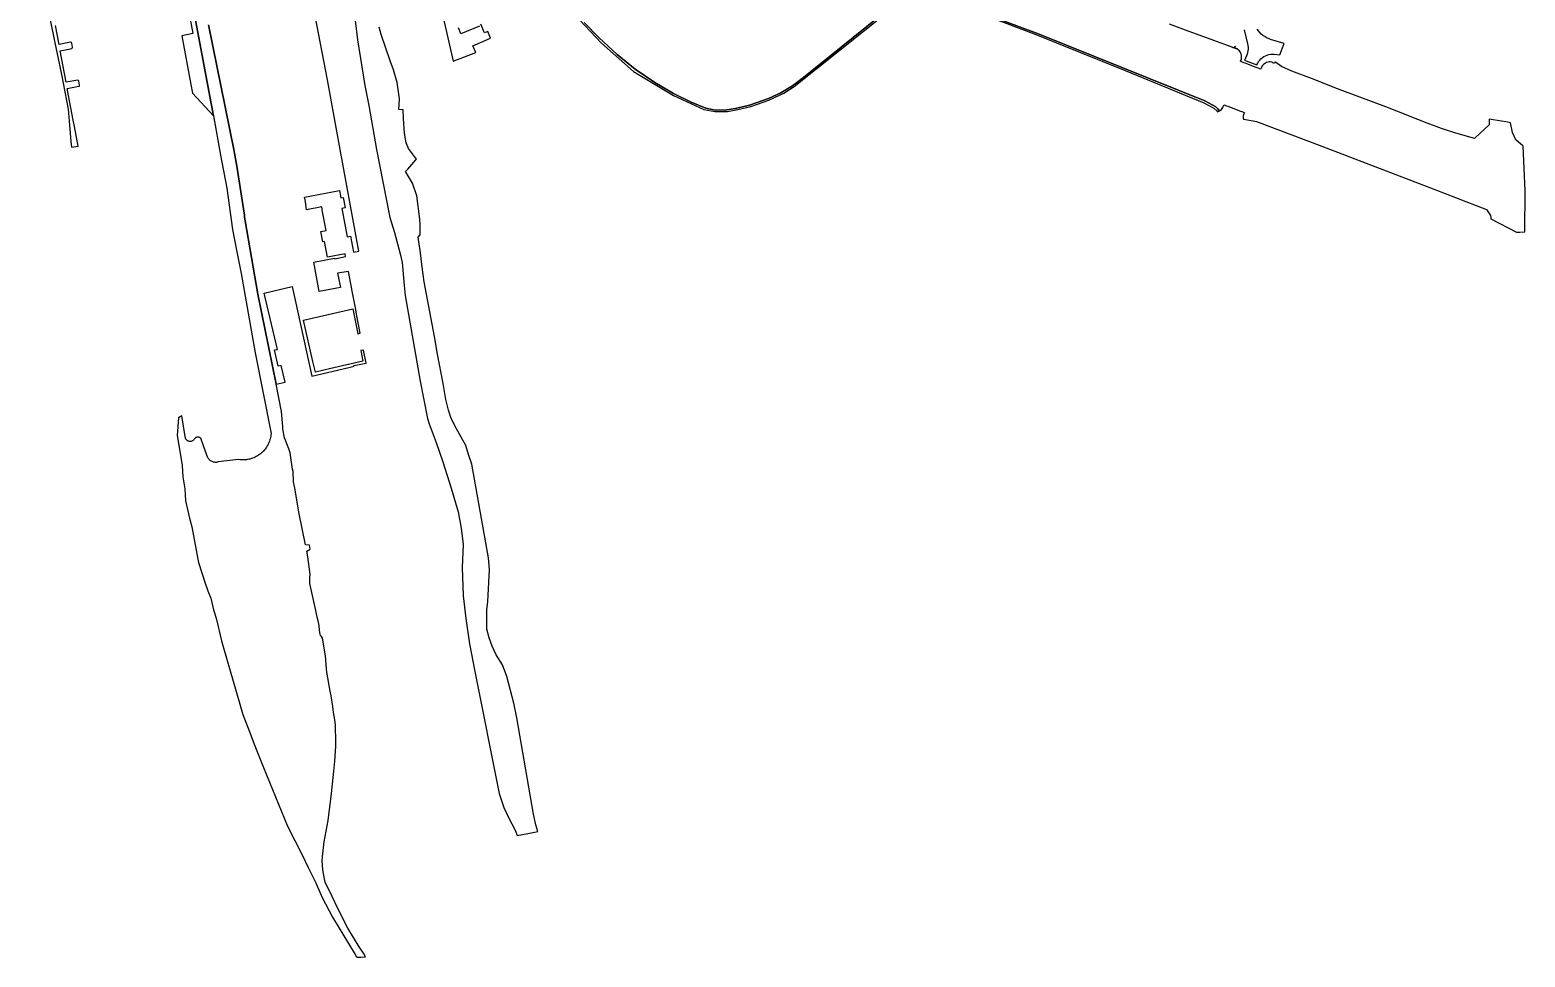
# Model space of a CAD drawing. Header units: metres. Extents: x -62 to 637, y -499 to 559.
# Drawn here: x 16 to 596, y -499 to -139 of the extents above; entities that cross this region are included whole.
import ezdxf

# ---------------------------------------------------------------- set-up
doc = ezdxf.new("R2010")
doc.units = ezdxf.units.M

msp = doc.modelspace()

# ---------------------------------------------------------------- linework, layer by layer
at = {"layer": 'road_0', "color": 8}
msp.add_lwpolyline([(486.96, -139.04), (488.24, -144.48), (488.39, -145.16), (488.46, -145.85), (488.47, -146.54), (488.39, -147.23), (488.24, -147.91), (488.02, -148.56), (487.12, -150.7), (487.06, -150.82), (487.71, -151.07), (491.88, -152.68), (492.16, -152.03), (492.52, -151.42), (492.94, -150.85), (493.42, -150.33), (493.96, -149.86), (494.54, -149.45), (495.16, -149.11), (495.82, -148.84), (496.5, -148.65), (497.2, -148.52), (497.9, -148.48), (498.61, -148.51), (500.79, -148.77), (502.42, -144.35), (497.1, -142.77), (496.33, -142.48), (495.59, -142.12), (494.88, -141.7), (494.2, -141.22), (493.56, -140.69), (492.97, -140.11), (492.43, -139.49), (491.94, -138.82)], dxfattribs=at)
at = {"layer": 'terrain_0', "color": 8}
for points in [[(84.86, -137.1), (94.65, -185.5), (95.91, -191.92), (98.76, -210.94), (98.88, -211.79), (99.1, -213.26), (104.01, -241.68), (111.15, -276.56), (114.56, -275.79), (113.05, -269.29), (111.94, -269.55), (110.5, -263.33), (111.59, -263.08), (106.52, -241.21), (117.28, -238.71), (124.92, -273.51), (139.27, -270.06), (141.37, -269.64), (141.32, -269.39), (146.07, -268.43), (145.05, -263.36), (144.01, -263.52), (144.8, -267.63), (131.86, -270.6), (129.56, -271.13), (126.34, -271.87), (125.4, -267.8), (121.72, -251.8), (140.9, -247.39), (142.76, -257.06), (143.79, -256.85), (142.35, -249.36), (142.01, -247.62), (140.65, -240.47), (140.24, -238.28), (140.14, -237.71), (139.25, -232.85), (134.93, -233.45), (136.06, -239.05), (127.81, -240.59), (126.75, -234.92), (125.69, -229.26), (133.78, -227.74), (133.83, -227.98), (138.05, -227.05), (137.85, -226.02), (131.08, -227.3), (129.94, -221.26), (129.17, -221.41), (128.42, -217.4), (130.54, -217), (129.16, -209.74), (128.79, -207.76), (122.92, -208.87), (122.75, -207.95), (122.44, -205.74), (122.11, -204), (135.67, -201.44), (136.22, -204.32), (137.18, -204.13), (137.93, -208.12), (136.58, -208.37), (138.68, -219.43), (140.02, -219.18), (141.19, -225.39), (143.24, -225.01), (135.95, -185.5), (131.01, -158.42), (120.7, -104.67)], [(174.67, -128.57), (179.81, -151.21), (188.62, -147.83), (187.52, -145.28), (194.28, -142.35), (193.3, -139.76), (191.98, -140.17), (190.58, -136.87)], [(190.08, -137.62), (182.82, -140.62), (181.84, -138.25)]]:
    msp.add_lwpolyline(points, dxfattribs=at)
at = {"layer": 'terrain_5', "color": 3}
for points in [[(68.21, -83.71), (78.81, -140.52), (74.49, -141.33), (78.02, -160.25), (78.64, -163.6), (86.75, -172.38), (85.9, -167.71), (78.28, -126.96)], [(15.52, -96.13), (25.09, -143.44), (26.08, -148.32), (27.73, -156.46), (30.43, -169.84), (30.9, -176.07), (31.41, -182.47), (31.6, -184.65), (34.21, -184.17), (32.77, -176.59), (32.31, -174.17), (30.04, -161.89), (34.56, -160.99), (34.71, -160.87), (34.81, -160.7), (34.83, -160.51), (34.52, -158.94), (34.32, -158.68), (34.11, -158.6), (29.58, -159.43), (27.27, -147.16), (31.82, -146.28), (31.98, -146.15), (32.07, -145.97), (32.08, -145.77), (31.77, -144.23), (31.61, -143.99), (31.45, -143.89), (31.25, -143.86), (26.82, -144.7), (25.44, -137.32)], [(226.63, -132.86), (237.36, -144.29), (249.9, -155.22), (265.35, -164.58), (277.18, -170.03), (281.36, -170.81), (286.29, -170.74), (290.32, -170.03), (295.39, -168.76), (302.4, -166.42), (308.22, -163.65), (312.25, -161.03), (347.29, -133.08)], [(382.07, -131.87), (405.37, -140.64), (440.75, -154.87), (471.3, -167.34), (475.14, -169.53), (476.27, -170.51), (476.51, -170.85), (477.27, -170.52), (476.72, -169.75), (475.88, -169), (471.6, -166.61), (407.35, -140.75), (379.92, -130.47)], [(345.12, -133.99), (315.83, -157.54), (311.5, -160.85), (307.02, -163.57), (302.24, -165.77), (294.89, -168.28), (289.38, -169.56), (286.06, -170.1), (281.53, -170.18), (277.97, -169.53), (272.22, -167.11), (265.4, -163.76), (258.08, -159.5), (250.46, -154.29), (243.47, -148.63), (236.38, -142.09), (230.71, -136.26)]]:
    msp.add_lwpolyline(points, dxfattribs=at)
at = {"layer": 'water', "color": 5}
for points in [[(78.28, -126.96), (85.9, -167.71), (86.75, -172.38), (89.53, -187.74), (91.96, -200.5), (94.14, -216.59), (95.76, -224.62), (97.48, -233.65), (102.92, -264.46), (109.12, -295.77), (109.07, -296.27), (109.01, -296.77), (108.92, -297.27), (108.8, -297.76), (108.67, -298.24), (108.51, -298.72), (108.33, -299.2), (108.13, -299.66), (107.91, -300.11), (107.67, -300.56), (107.4, -300.99), (107.12, -301.41), (106.82, -301.81), (106.5, -302.2), (106.16, -302.58), (105.81, -302.93), (105.44, -303.28), (105.05, -303.6), (104.65, -303.91), (104.24, -304.2), (103.81, -304.47), (103.37, -304.72), (102.92, -304.94), (102.46, -305.15), (101.99, -305.34), (101.51, -305.5), (101.03, -305.64), (100.54, -305.76), (100.04, -305.86), (99.54, -305.93), (99.04, -305.98), (98.54, -306.01), (98.03, -306.01), (97.53, -305.99), (97.02, -305.95), (96.52, -305.88), (88.66, -306.8), (88.39, -306.87), (88.12, -306.92), (87.85, -306.94), (87.57, -306.94), (87.3, -306.92), (87.03, -306.88), (86.76, -306.82), (86.5, -306.74), (86.24, -306.64), (86, -306.51), (85.76, -306.37), (85.54, -306.21), (85.33, -306.04), (85.13, -305.84), (84.95, -305.64), (84.79, -305.42), (84.64, -305.18), (83.1, -300.94), (81.82, -297.53), (81.67, -297.42), (81.5, -297.32), (81.32, -297.24), (81.13, -297.19), (80.94, -297.15), (80.74, -297.14), (80.55, -297.15), (80.35, -297.18), (80.17, -297.23), (79.98, -297.3), (79.81, -297.4), (79.65, -297.51), (79.51, -297.64), (79.37, -297.78), (79.26, -297.94), (79.16, -298.11), (79.03, -298.27), (78.87, -298.41), (78.7, -298.53), (78.52, -298.64), (78.33, -298.72), (78.13, -298.78), (77.92, -298.81), (77.71, -298.83), (77.5, -298.82), (77.3, -298.78), (77.1, -298.73), (76.9, -298.65), (76.72, -298.55), (76.55, -298.43), (76.39, -298.29), (76.29, -298.19), (76.2, -298.07), (76.11, -297.95), (76.04, -297.82), (75.98, -297.69), (74.48, -288.82), (73.18, -289.63), (72.74, -296.51), (73.69, -302.54), (74.69, -308.12), (74.83, -312.54), (75.71, -317.21), (75.98, -321.9), (77.44, -328.55), (78.4, -332), (80.76, -344.47), (81, -345.78), (83.58, -353.8), (84.58, -356.85), (85.7, -359.68), (86.77, -364.2), (87.35, -365.73), (87.99, -367.87), (89.9, -376.21), (90.73, -378.95), (98.19, -404.78), (100.62, -411.08), (102.88, -416.93), (106.18, -425.31), (115.55, -448.14), (121.16, -459.33), (123.59, -464.18), (126.58, -470.14), (126.8, -470.78), (129.02, -475.82), (132.97, -483.4), (141.77, -497.9), (142.34, -498.82), (142.56, -498.94), (143.98, -498.96), (145.82, -498.85), (144.97, -497.49), (143.3, -495.04), (138.9, -487.67), (135, -480.05), (132.81, -475.47), (130.13, -469.92), (129.75, -467.92), (129.75, -467.92), (129.18, -465.03), (128.98, -461.63), (129.13, -460.02), (129.74, -454.24), (131.28, -445.94), (132.55, -435.5), (133.54, -426.76), (133.88, -422.95), (134.26, -417.14), (134.23, -416.01), (134.22, -415.83), (134.15, -408.83), (133.87, -406.82), (133.41, -404.01), (133.1, -401.75), (132.41, -397.54), (132.06, -395.78), (130.85, -388.43), (130.7, -387.04), (130.32, -381.97), (129.04, -375.22), (128.78, -374.57), (128.39, -374.08), (128.18, -373.59), (127.96, -372.16), (127.82, -370.22), (127.47, -368.49), (127.01, -367.06), (126.51, -364.41), (124.18, -353.96), (124.21, -351.72), (124.34, -350.4), (123.41, -343.66), (122.99, -341.36), (124.29, -340.68), (124.1, -339.04), (122.56, -338.93), (119.92, -326.29), (118.49, -317.55), (117.91, -314.5), (117.68, -310.45), (117.5, -309.6), (116.49, -303.3), (116.05, -301.69), (114.41, -297.42), (113.73, -294.03), (113.66, -293.04), (113.16, -287.16), (111.15, -276.56), (104.01, -241.68), (99.1, -213.26), (98.88, -211.79), (98.76, -210.94), (95.91, -191.92), (94.65, -185.5), (84.86, -137.1)], [(379.92, -130.47), (407.35, -140.75), (471.6, -166.61), (475.88, -169), (476.72, -169.75), (477.27, -170.52), (477.68, -170.25), (478.05, -169.93), (478.38, -169.57), (478.65, -169.16), (478.88, -168.72), (478.77, -168.69), (478.98, -168.12), (479.4, -168.28), (479.54, -168.34), (479.65, -168.38), (480.9, -168.85), (485.08, -170.45), (486.33, -170.92), (486.45, -170.97), (487.01, -171.17), (486.79, -171.73), (486.71, -171.7), (486.6, -172.1), (486.53, -172.5), (486.51, -172.91), (486.54, -173.33), (486.6, -173.73), (490.45, -174.36), (491.63, -174.7), (517.1, -184.23), (535.95, -191.51), (560.91, -201.05), (581.02, -208.81), (582.56, -211.14), (582.63, -211.81), (582.7, -212.47), (592.67, -217.61), (593.4, -217.58), (593.9, -217.55), (595.85, -217.46), (595.96, -201.54), (595.25, -184.27), (592.31, -181.77), (591.06, -178.97), (590.33, -175.13), (589.26, -174.94), (582.76, -173.81), (582.07, -173.68), (582.04, -175.91), (576.61, -181.02), (576.32, -181.3), (568.74, -179.03), (567.95, -178.79), (565.48, -178.04), (563.51, -177.31), (557.99, -175.28), (554.27, -173.83), (546.15, -170.66), (541.86, -168.99), (531.83, -165.25), (523.16, -161.95), (513, -157.99), (505.45, -155.16), (501.36, -153.24), (499.09, -151.63), (498.95, -151.45), (498.7, -152.13), (498.02, -151.86), (498.08, -151.71), (497.59, -151.59), (497.1, -151.53), (496.62, -151.54), (496.6, -151.54), (496.1, -151.62), (495.63, -151.76), (495.17, -151.97), (494.75, -152.23), (494.37, -152.55), (494.03, -152.92), (493.74, -153.33), (493.52, -153.78), (493.62, -153.8), (493.4, -154.38), (492.84, -154.14), (492.76, -154.11), (491.51, -153.63), (487.34, -152.03), (486.08, -151.55), (485.98, -151.51), (485.43, -151.31), (485.63, -150.75), (485.73, -150.79), (485.83, -150.45), (485.89, -150.09), (485.92, -149.74), (485.92, -149.38), (485.88, -149.02), (485.77, -148.55), (485.6, -148.09), (485.37, -147.66), (485.08, -147.27), (484.74, -146.91), (484.36, -146.61), (483.94, -146.36), (483.87, -146.51), (483.6, -146.37), (483.21, -146.19), (483.29, -146.05), (483.54, -145.54), (483.16, -145.73), (483, -145.77), (483.01, -145.84), (483.04, -146.02), (482.56, -146.11), (482.54, -145.92), (479.37, -144.78), (475.15, -143.23), (464.13, -139.17), (457.95, -136.83)], [(141.79, -135.49), (142.69, -143), (145.58, -160.72), (147.1, -168.38), (150.04, -185.5), (155.19, -211.96), (157.11, -217.7), (159.23, -225.95), (159.97, -229.41), (160.78, -238.29), (161.18, -242.24), (167.04, -275.49), (169.86, -289.91), (170.49, -292.04), (173.18, -299.22), (175.78, -306.74), (179.04, -316.92), (181.73, -326.13), (183, -332.42), (183.74, -338.76), (183.35, -347.74), (183.75, -358.73), (184.7, -367.51), (186.22, -377.32), (188.19, -388.05), (197.65, -435.5), (199.47, -440.93), (201.12, -444.51), (204.03, -449.96), (204.65, -451.77), (208.78, -451.01), (212.68, -450.21), (211.97, -447.67), (211.03, -443.43), (209.67, -435.99), (204.52, -406.13), (203.41, -400.4), (200.67, -390.08), (198.93, -385.47), (196.58, -381.62), (194.99, -378.22), (193.81, -375.03), (192.95, -371.65), (192.91, -370.48), (192.87, -369.21), (192.91, -364.15), (193.31, -360.98), (193.9, -348.57), (193.5, -344.01), (187.07, -307.64), (185.81, -303.84), (184.69, -300.46), (180.47, -292.76), (178.96, -289.54), (178.02, -286.71), (176.94, -282.5), (176.01, -276.37), (173.78, -264.93), (172.56, -258.05), (168.62, -236.85), (167.82, -231.16), (167.21, -225.67), (166.27, -219.53), (167.04, -218.59), (167, -214.79), (166.83, -212.6), (165.74, -203.55), (164.08, -198.57), (161.37, -194.09), (161.37, -194.09), (162.22, -193.12), (165.4, -189.52), (165.62, -189.27), (162.53, -185.17), (161.64, -182.91), (160.96, -179.11), (160.57, -173.45), (160.45, -170.06), (158.76, -169.95), (158.86, -168.09), (158.99, -165.87), (158.03, -159.5), (156.63, -154.64), (155.36, -151.09), (151.94, -140.86), (151.11, -138.02)], [(230.71, -136.26), (236.38, -142.09), (243.47, -148.63), (250.46, -154.29), (258.08, -159.5), (265.4, -163.76), (272.22, -167.11), (277.97, -169.53), (281.53, -170.18), (286.06, -170.1), (289.38, -169.56), (294.89, -168.28), (302.24, -165.77), (307.02, -163.57), (311.5, -160.85), (315.83, -157.54), (345.12, -133.99)]]:
    msp.add_lwpolyline(points, dxfattribs=at)

doc.saveas('drawing.dxf')
